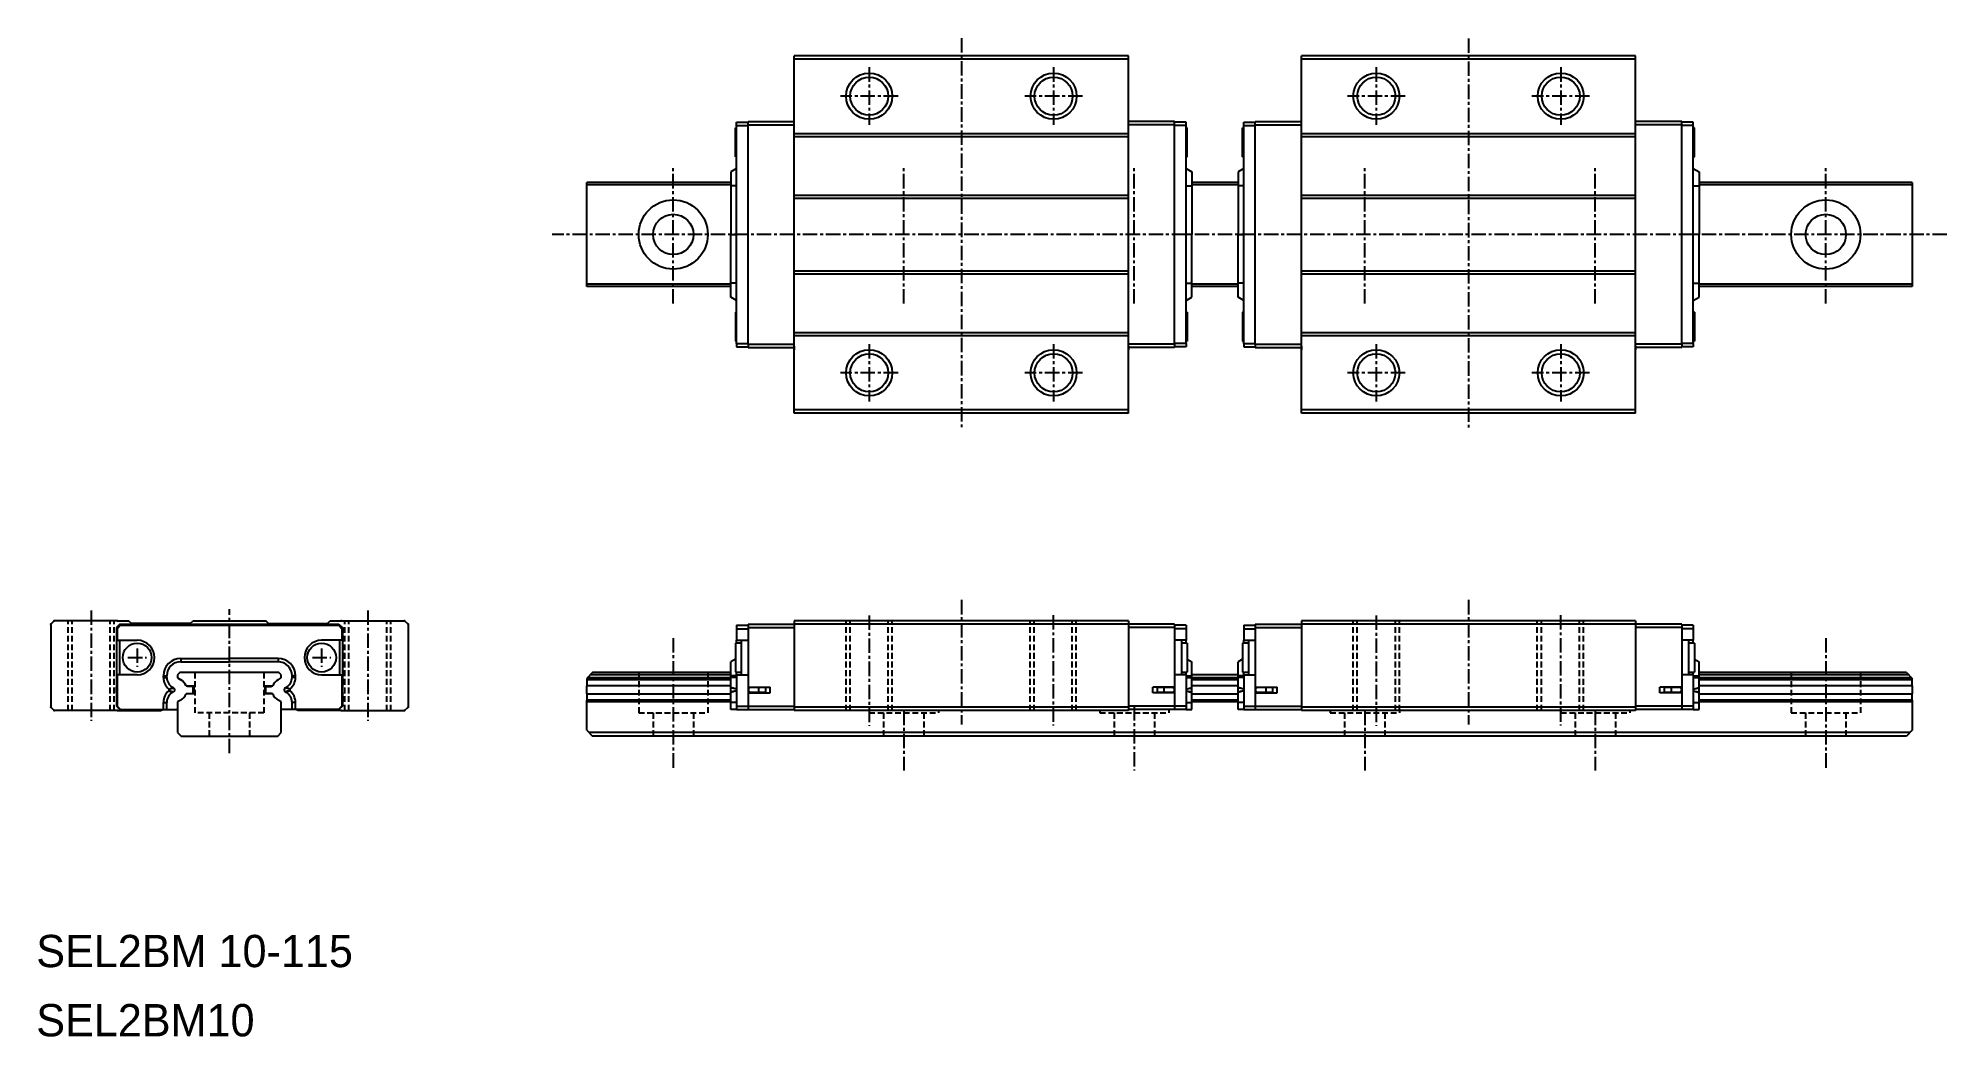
# Model space of a CAD drawing. Extents: x -8 to 158, y 1 to 88.
import ezdxf

# ---------------------------------------------------------------- set-up
doc = ezdxf.new("R2010")
doc.units = 0
doc.linetypes.add('CENTER', pattern=[2, 1.25, -0.25, 0.25, -0.25])
doc.linetypes.add('DASHED', pattern=[0.75, 0.5, -0.25])
doc.layers.get('0').update_dxf_attribs({"linetype": 'CONTINUOUS'})
doc.layers.add('CENTER', color=1, linetype='CENTER')

msp = doc.modelspace()

# ---------------------------------------------------------------- linework, layer by layer
at = {"color": 7, "linetype": 'CONTINUOUS'}
for p, q in [((58, 55.5), (58, 86.5)), ((87, 86.5), (58, 86.5)), ((87, 86.2), (58, 86.2)), ((87, 55.5), (87, 86.5)), ((102, 55.5), (102, 86.5)), ((131, 86.5), (102, 86.5)), ((131, 86.2), (102, 86.2)), ((131, 55.5), (131, 86.5)), ((52.9, 77.75), (52.9, 80.25)), ((53, 80.25), (52.9, 80.25)), ((53, 80.75), (54, 80.75)), ((53, 80.45), (53, 80.75)), ((53, 61.55), (53, 80.45)), ((53, 80.45), (54, 80.45)), ((54, 80.8), (58, 80.8)), ((54, 80.5), (54, 80.8)), ((54, 80.5), (58, 80.5)), ((54, 61.5), (54, 80.5)), ((58, 80.7), (58, 81)), ((58, 79.75), (87, 79.75)), ((58, 79.5), (87, 79.5)), ((87, 80.7), (87, 81)), ((91, 80.8), (87, 80.8)), ((91, 80.5), (87, 80.5)), ((91, 80.5), (91, 80.8)), ((92, 80.75), (91, 80.75)), ((91, 61.5), (91, 80.5)), ((92, 80.45), (91, 80.45)), ((92, 80.45), (92, 80.75)), ((92, 61.55), (92, 80.45)), ((92.1, 80.25), (92, 80.25)), ((92.1, 77.75), (92.1, 80.25)), ((96.9, 77.75), (96.9, 80.25)), ((97, 80.25), (96.9, 80.25)), ((97, 80.75), (98, 80.75)), ((97, 80.45), (97, 80.75)), ((97, 61.55), (97, 80.45)), ((97, 80.45), (98, 80.45)), ((98, 80.8), (102, 80.8)), ((98, 80.5), (98, 80.8)), ((98, 61.5), (98, 80.5)), ((98, 80.5), (102, 80.5)), ((102, 80.7), (102, 81)), ((102, 79.75), (131, 79.75)), ((102, 79.5), (131, 79.5)), ((131, 80.7), (131, 81)), ((135, 80.8), (131, 80.8)), ((135, 80.5), (131, 80.5)), ((135, 80.5), (135, 80.8)), ((136, 80.75), (135, 80.75)), ((135, 61.5), (135, 80.5)), ((136, 80.45), (135, 80.45)), ((136, 80.45), (136, 80.75)), ((136, 61.55), (136, 80.45)), ((136.1, 80.25), (136, 80.25)), ((136.1, 77.75), (136.1, 80.25)), ((53, 76.73), (52.5, 76.43)), ((52.5, 76.43), (52.5, 75.23)), ((52.9, 77.75), (53, 77.75)), ((92, 77.75), (92.1, 77.75)), ((92, 76.73), (92.5, 76.43)), ((92.5, 76.43), (92.5, 75.23)), ((97, 76.73), (96.5, 76.43)), ((96.5, 76.43), (96.5, 75.23)), ((96.9, 77.75), (97, 77.75)), ((136, 77.75), (136.1, 77.75)), ((136, 76.73), (136.5, 76.43)), ((136.5, 76.43), (136.5, 75.23)), ((40, 75.3), (40, 75.5)), ((52.5, 75.5), (40, 75.5)), ((40, 66.7), (40, 75.3)), ((52.5, 75.3), (40, 75.3)), ((52.5, 75.23), (52.5, 71)), ((53, 75.23), (52.5, 75.23)), ((92, 75.23), (92.5, 75.23)), ((96.5, 75.5), (92.5, 75.5)), ((96.5, 75.3), (92.5, 75.3)), ((92.5, 75.23), (92.5, 71)), ((96.5, 75.23), (96.5, 71)), ((97, 75.23), (96.5, 75.23)), ((136, 75.23), (136.5, 75.23)), ((155, 75.5), (136.5, 75.5)), ((155, 75.3), (136.5, 75.3)), ((136.5, 75.23), (136.5, 71)), ((155, 75.5), (155, 75.3)), ((155, 75.3), (155, 66.7)), ((58, 74.4), (87, 74.4)), ((58, 74.15), (87, 74.15)), ((102, 74.4), (131, 74.4)), ((102, 74.15), (131, 74.15)), ((52.5, 66.77), (52.5, 71)), ((52.5, 71), (53, 71)), ((92.5, 71), (92, 71)), ((92.5, 66.77), (92.5, 71)), ((96.5, 66.77), (96.5, 71)), ((96.5, 71), (97, 71)), ((136.5, 71), (136, 71)), ((136.5, 66.77), (136.5, 71)), ((40, 66.5), (40, 66.7)), ((52.5, 66.7), (40, 66.7)), ((52.5, 66.5), (40, 66.5)), ((52.5, 65.57), (52.5, 66.77)), ((53, 66.77), (52.5, 66.77)), ((58, 67.85), (87, 67.85)), ((58, 67.6), (87, 67.6)), ((92, 66.77), (92.5, 66.77)), ((92.5, 65.57), (92.5, 66.77)), ((96.5, 66.7), (92.5, 66.7)), ((96.5, 66.5), (92.5, 66.5)), ((97, 66.77), (96.5, 66.77)), ((96.5, 65.57), (96.5, 66.77)), ((102, 67.85), (131, 67.85)), ((102, 67.6), (131, 67.6)), ((136, 66.77), (136.5, 66.77)), ((136.5, 65.57), (136.5, 66.77)), ((155, 66.7), (136.5, 66.7)), ((155, 66.5), (136.5, 66.5)), ((155, 66.7), (155, 66.5)), ((53, 65.27), (52.5, 65.57)), ((92, 65.27), (92.5, 65.57)), ((97, 65.27), (96.5, 65.57)), ((136, 65.27), (136.5, 65.57)), ((53, 64.25), (52.9, 64.25)), ((52.9, 64.25), (52.9, 61.75)), ((92.1, 64.25), (92, 64.25)), ((92.1, 64.25), (92.1, 61.75)), ((96.9, 64.25), (96.9, 61.75)), ((97, 64.25), (96.9, 64.25)), ((136.1, 64.25), (136, 64.25)), ((136.1, 64.25), (136.1, 61.75)), ((52.9, 61.75), (53, 61.75)), ((53, 61.55), (54, 61.55)), ((53, 61.55), (53, 61.25)), ((54, 61.5), (58, 61.5)), ((54, 61.5), (54, 61.2)), ((58, 62.5), (87, 62.5)), ((58, 62.25), (87, 62.25)), ((58, 61.3), (58, 61)), ((91, 61.5), (87, 61.5)), ((87, 61.3), (87, 61)), ((92, 61.55), (91, 61.55)), ((91, 61.5), (91, 61.2)), ((92, 61.75), (92.1, 61.75)), ((92, 61.55), (92, 61.25)), ((96.9, 61.75), (97, 61.75)), ((97, 61.55), (98, 61.55)), ((97, 61.55), (97, 61.25)), ((98, 61.5), (102, 61.5)), ((98, 61.5), (98, 61.2)), ((102, 62.5), (131, 62.5)), ((102, 62.25), (131, 62.25)), ((102, 61.3), (102, 61)), ((135, 61.5), (131, 61.5)), ((131, 61.3), (131, 61)), ((136, 61.55), (135, 61.55)), ((135, 61.5), (135, 61.2)), ((136, 61.75), (136.1, 61.75)), ((136, 61.55), (136, 61.25)), ((53, 61.25), (54, 61.25)), ((54, 61.2), (58, 61.2)), ((91, 61.2), (87, 61.2)), ((92, 61.25), (91, 61.25)), ((97, 61.25), (98, 61.25)), ((98, 61.2), (102, 61.2)), ((135, 61.2), (131, 61.2)), ((136, 61.25), (135, 61.25)), ((87, 55.8), (58, 55.8)), ((87, 55.5), (58, 55.5)), ((131, 55.8), (102, 55.8)), ((131, 55.5), (102, 55.5)), ((-6.51, 37.2), (-6.21, 37.5)), ((-6.51, 37.2), (-6.51, 30)), ((-0.71, 37.5), (-6.21, 37.5)), ((-0.51, 37.2), (-0.81, 36.9)), ((-0.81, 36.9), (-0.81, 31.75)), ((-0.46, 37.1), (-0.76, 36.8)), ((-0.76, 36.8), (-0.76, 35.8)), ((-0.71, 37.5), (0.24, 37.5)), ((-0.51, 37.2), (18.49, 37.2)), ((-0.46, 37.1), (18.44, 37.1)), ((0.49, 37.25), (0.24, 37.5)), ((5.59, 37.25), (0.49, 37.25)), ((5.59, 37.25), (5.84, 37.5)), ((5.84, 37.5), (12.14, 37.5)), ((12.39, 37.25), (12.14, 37.5)), ((12.39, 37.25), (17.49, 37.25)), ((17.49, 37.25), (17.74, 37.5)), ((17.74, 37.5), (18.69, 37.5)), ((18.44, 37.1), (18.74, 36.8)), ((18.49, 37.2), (18.79, 36.9)), ((18.69, 37.5), (24.19, 37.5)), ((18.74, 36.8), (18.74, 35.8)), ((18.79, 36.9), (18.79, 31.75)), ((24.49, 37.2), (24.19, 37.5)), ((24.49, 37.2), (24.49, 30)), ((53, 37.1), (54, 37.1)), ((53, 37.1), (53, 36.8)), ((53, 36.8), (54, 36.8)), ((53, 36.8), (53, 35.8)), ((54, 37.2), (58, 37.2)), ((54, 37.2), (54, 36.9)), ((54, 36.9), (58, 36.9)), ((54, 36.9), (54, 31.75)), ((87, 37.5), (58, 37.5)), ((58, 37.5), (58, 37.2)), ((87, 37.2), (58, 37.2)), ((58, 37.2), (58, 30)), ((87, 37.5), (87, 37.2)), ((91, 37.2), (87, 37.2)), ((87, 37.2), (87, 30)), ((91, 36.9), (87, 36.9)), ((91, 37.2), (91, 36.9)), ((92, 37.1), (91, 37.1)), ((91, 36.9), (91, 31.75)), ((92, 36.8), (91, 36.8)), ((92, 37.1), (92, 36.8)), ((92, 36.8), (92, 35.8)), ((97, 37.1), (98, 37.1)), ((97, 37.1), (97, 36.8)), ((97, 36.8), (98, 36.8)), ((97, 36.8), (97, 35.8)), ((98, 37.2), (102, 37.2)), ((98, 37.2), (98, 36.9)), ((98, 36.9), (98, 31.75)), ((98, 36.9), (102, 36.9)), ((131, 37.5), (102, 37.5)), ((102, 37.5), (102, 37.2)), ((131, 37.2), (102, 37.2)), ((102, 37.2), (102, 30)), ((131, 37.5), (131, 37.2)), ((131, 37.2), (131, 30)), ((135, 37.2), (131, 37.2)), ((135, 36.9), (131, 36.9)), ((135, 37.2), (135, 36.9)), ((136, 37.1), (135, 37.1)), ((135, 36.9), (135, 31.75)), ((136, 36.8), (135, 36.8)), ((136, 37.1), (136, 36.8)), ((136, 36.8), (136, 35.8)), ((-0.76, 35.8), (0.99, 35.8)), ((-0.56, 35.8), (-0.56, 32.8)), ((18.74, 35.8), (16.99, 35.8)), ((18.54, 35.8), (18.54, 32.8)), ((52.9, 35.55), (52.9, 33.05)), ((53.4, 35.55), (52.9, 35.55)), ((53, 35.8), (54, 35.8)), ((53, 35.55), (53, 35.8)), ((53.4, 35.8), (53.4, 32.8)), ((92, 35.8), (91, 35.8)), ((91.6, 35.8), (91.6, 32.8)), ((92.1, 35.55), (91.6, 35.55)), ((92, 35.55), (92, 35.8)), ((92.1, 35.55), (92.1, 33.05)), ((96.9, 35.55), (96.9, 33.05)), ((97.4, 35.55), (96.9, 35.55)), ((97, 35.8), (98, 35.8)), ((97, 35.55), (97, 35.8)), ((97.4, 35.8), (97.4, 32.8)), ((136, 35.8), (135, 35.8)), ((135.6, 35.8), (135.6, 32.8)), ((136.1, 35.55), (135.6, 35.55)), ((136, 35.55), (136, 35.8)), ((136.1, 35.55), (136.1, 33.05)), ((4.76, 34.23), (8.99, 34.23)), ((4.76, 34.23), (4.76, 33.93)), ((4.76, 33.93), (8.99, 33.93)), ((13.22, 34.23), (8.99, 34.23)), ((8.99, 33.93), (8.99, 34.23)), ((13.22, 33.93), (8.99, 33.93)), ((13.22, 34.23), (13.22, 33.93)), ((52.9, 34.17), (52.5, 33.93)), ((52.5, 32.73), (52.5, 33.93)), ((92.1, 34.17), (92.5, 33.93)), ((92.5, 32.73), (92.5, 33.93)), ((96.9, 34.17), (96.5, 33.93)), ((96.5, 32.73), (96.5, 33.93)), ((136.1, 34.17), (136.5, 33.93)), ((136.5, 32.73), (136.5, 33.93)), ((-0.81, 31.25), (-0.81, 31.75)), ((-0.76, 31.75), (-0.81, 31.75)), ((-0.76, 32.8), (-0.76, 30.1)), ((0.99, 32.8), (-0.76, 32.8)), ((3.26, 32.58), (3.26, 32.73)), ((3.26, 32.73), (3.56, 32.73)), ((3.26, 32.58), (3.56, 32.58)), ((3.56, 32.58), (3.56, 32.73)), ((3.75, 31.57), (4.06, 31.72)), ((3.75, 31.56), (4.14, 31.67)), ((4.14, 31.67), (4.06, 31.72)), ((4.69, 33), (4.49, 32.8)), ((4.49, 32.8), (4.49, 32.54)), ((4.49, 32.54), (4.77, 32.38)), ((13.29, 33), (4.69, 33)), ((5.24, 31.85), (5.89, 31.85)), ((5.84, 31.8), (5.33, 31.8)), ((5.84, 31.2), (5.84, 31.8)), ((5.89, 31.85), (5.89, 31.15)), ((12.09, 31.15), (12.09, 31.85)), ((12.09, 31.85), (12.75, 31.85)), ((12.14, 31.2), (12.14, 31.8)), ((12.14, 31.8), (12.65, 31.8)), ((13.21, 32.38), (13.49, 32.54)), ((13.49, 32.8), (13.29, 33)), ((13.49, 32.54), (13.49, 32.8)), ((13.84, 31.67), (13.92, 31.72)), ((14.23, 31.56), (13.84, 31.67)), ((14.23, 31.57), (13.92, 31.72)), ((14.42, 32.58), (14.42, 32.73)), ((14.72, 32.73), (14.42, 32.73)), ((14.72, 32.58), (14.42, 32.58)), ((14.72, 32.58), (14.72, 32.73)), ((16.99, 32.8), (18.74, 32.8)), ((18.74, 32.8), (18.74, 30.1)), ((18.74, 31.75), (18.79, 31.75)), ((18.79, 31.25), (18.79, 31.75)), ((40.5, 33), (40, 32.5)), ((40, 32.5), (40, 31.85)), ((52.5, 32.38), (40, 32.38)), ((40, 31.15), (40, 31.85)), ((52.5, 31.85), (40, 31.85)), ((52.5, 32.54), (40.04, 32.54)), ((52.5, 32.8), (40.3, 32.8)), ((52.5, 33), (40.5, 33)), ((53, 32.73), (52.5, 32.73)), ((52.5, 32.58), (52.5, 32.73)), ((52.5, 31.72), (52.5, 32.58)), ((53, 32.58), (52.5, 32.58)), ((53, 31.57), (52.5, 31.72)), ((52.5, 31.67), (52.5, 31.72)), ((52.5, 31.33), (52.5, 31.67)), ((53, 31.57), (52.5, 31.67)), ((52.9, 33.05), (53.4, 33.05)), ((53, 32.8), (53, 33.05)), ((53, 32.8), (53, 30.1)), ((53, 32.8), (54, 32.8)), ((54, 31.75), (54, 31.25)), ((54, 31.75), (55.9, 31.75)), ((54.9, 31.7), (54.2, 31.7)), ((54.5, 31.7), (54.5, 31.75)), ((54.83, 31.7), (54.83, 31.75)), ((55.5, 31.7), (54.9, 31.7)), ((54.9, 31.7), (54.9, 31.3)), ((55.5, 31.7), (55.5, 31.3)), ((55.9, 31.25), (55.9, 31.75)), ((91, 31.75), (89.1, 31.75)), ((89.1, 31.25), (89.1, 31.75)), ((90.1, 31.7), (89.5, 31.7)), ((89.5, 31.3), (89.5, 31.7)), ((90.8, 31.7), (90.1, 31.7)), ((90.1, 31.3), (90.1, 31.7)), ((90.17, 31.7), (90.17, 31.75)), ((90.5, 31.7), (90.5, 31.75)), ((92, 32.8), (91, 32.8)), ((91, 31.75), (91, 31.25)), ((91.6, 33.05), (92.1, 33.05)), ((92, 32.8), (92, 33.05)), ((92, 32.8), (92, 30.1)), ((92, 32.73), (92.5, 32.73)), ((92, 32.58), (92.5, 32.58)), ((92, 31.57), (92.5, 31.72)), ((92, 31.57), (92.5, 31.67)), ((96.5, 32.8), (92.5, 32.8)), ((92.5, 32.58), (92.5, 32.73)), ((92.5, 31.72), (92.5, 32.58)), ((96.5, 32.54), (92.5, 32.54)), ((96.5, 32.38), (92.5, 32.38)), ((96.5, 31.85), (92.5, 31.85)), ((92.5, 31.67), (92.5, 31.72)), ((92.5, 31.33), (92.5, 31.67)), ((97, 32.73), (96.5, 32.73)), ((96.5, 32.58), (96.5, 32.73)), ((97, 32.58), (96.5, 32.58)), ((96.5, 31.72), (96.5, 32.58)), ((97, 31.57), (96.5, 31.72)), ((96.5, 31.67), (96.5, 31.72)), ((97, 31.57), (96.5, 31.67)), ((96.5, 31.33), (96.5, 31.67)), ((96.9, 33.05), (97.4, 33.05)), ((97, 32.8), (97, 33.05)), ((97, 32.8), (97, 30.1)), ((97, 32.8), (98, 32.8)), ((98, 31.75), (99.9, 31.75)), ((98, 31.75), (98, 31.25)), ((98.9, 31.7), (98.2, 31.7)), ((98.5, 31.7), (98.5, 31.75)), ((98.83, 31.7), (98.83, 31.75)), ((99.5, 31.7), (98.9, 31.7)), ((98.9, 31.7), (98.9, 31.3)), ((99.5, 31.7), (99.5, 31.3)), ((99.9, 31.25), (99.9, 31.75)), ((135, 31.75), (133.1, 31.75)), ((133.1, 31.25), (133.1, 31.75)), ((134.1, 31.7), (133.5, 31.7)), ((133.5, 31.3), (133.5, 31.7)), ((134.1, 31.3), (134.1, 31.7)), ((134.8, 31.7), (134.1, 31.7)), ((134.17, 31.7), (134.17, 31.75)), ((134.5, 31.7), (134.5, 31.75)), ((136, 32.8), (135, 32.8)), ((135, 31.75), (135, 31.25)), ((135.6, 33.05), (136.1, 33.05)), ((136, 32.8), (136, 33.05)), ((136, 32.8), (136, 30.1)), ((136, 32.73), (136.5, 32.73)), ((136, 32.58), (136.5, 32.58)), ((136, 31.57), (136.5, 31.72)), ((136, 31.57), (136.5, 31.67)), ((154.5, 33), (136.5, 33)), ((154.7, 32.8), (136.5, 32.8)), ((136.5, 32.58), (136.5, 32.73)), ((136.5, 31.72), (136.5, 32.58)), ((154.96, 32.54), (136.5, 32.54)), ((155, 32.38), (136.5, 32.38)), ((155, 31.85), (136.5, 31.85)), ((136.5, 31.67), (136.5, 31.72)), ((136.5, 31.33), (136.5, 31.67)), ((154.5, 33), (155, 32.5)), ((155, 31.85), (155, 32.5)), ((155, 31.85), (155, 31.15)), ((-6.21, 29.7), (-6.51, 30)), ((-0.81, 31.25), (-0.81, 30.1)), ((-0.76, 31.25), (-0.81, 31.25)), ((-0.81, 30.1), (-0.51, 29.8)), ((-0.76, 30.1), (-0.46, 29.8)), ((3.26, 30.42), (3.56, 30.42)), ((3.26, 29.8), (3.26, 30.42)), ((3.56, 29.8), (3.56, 30.42)), ((3.75, 31.44), (4.14, 31.33)), ((3.75, 31.43), (4.06, 31.28)), ((4.06, 31.28), (4.14, 31.33)), ((4.77, 30.62), (4.49, 30.46)), ((4.49, 30.46), (4.49, 27.8)), ((5.89, 31.15), (5.24, 31.15)), ((5.33, 31.2), (5.84, 31.2)), ((12.75, 31.15), (12.09, 31.15)), ((12.65, 31.2), (12.14, 31.2)), ((13.49, 30.46), (13.21, 30.62)), ((13.49, 27.8), (13.49, 30.46)), ((14.23, 31.44), (13.84, 31.33)), ((13.92, 31.28), (13.84, 31.33)), ((14.23, 31.43), (13.92, 31.28)), ((14.72, 30.42), (14.42, 30.42)), ((14.42, 29.8), (14.42, 30.42)), ((14.72, 29.8), (14.72, 30.42)), ((18.74, 30.1), (18.44, 29.8)), ((18.79, 30.1), (18.49, 29.8)), ((18.74, 31.25), (18.79, 31.25)), ((18.79, 31.25), (18.79, 30.1)), ((24.19, 29.7), (24.49, 30)), ((40, 31.15), (52.5, 31.15)), ((40, 31.15), (40, 30.62)), ((40, 30.46), (40, 30.62)), ((52.5, 30.62), (40, 30.62)), ((40, 28), (40, 30.46)), ((52.5, 30.46), (40, 30.46)), ((53, 31.43), (52.5, 31.28)), ((53, 31.43), (52.5, 31.33)), ((52.5, 31.28), (52.5, 31.33)), ((52.5, 30.42), (52.5, 31.28)), ((53, 30.42), (52.5, 30.42)), ((52.5, 29.8), (52.5, 30.42)), ((53, 30.1), (54, 30.1)), ((53, 30.1), (53, 29.8)), ((54, 31.25), (54, 30.1)), ((54, 31.25), (55.9, 31.25)), ((54, 30.1), (58, 30.1)), ((54, 30.1), (54, 29.8)), ((54.2, 31.3), (54.9, 31.3)), ((54.5, 31.25), (54.5, 31.3)), ((54.83, 31.25), (54.83, 31.3)), ((54.9, 31.3), (55.5, 31.3)), ((87, 30), (58, 30)), ((58, 30), (58, 29.7)), ((91, 30.1), (87, 30.1)), ((87, 30), (87, 29.7)), ((91, 31.25), (89.1, 31.25)), ((89.5, 31.3), (90.1, 31.3)), ((90.1, 31.3), (90.8, 31.3)), ((90.17, 31.25), (90.17, 31.3)), ((90.5, 31.25), (90.5, 31.3)), ((91, 31.25), (91, 30.1)), ((91, 30.1), (91, 29.8)), ((92, 30.1), (91, 30.1)), ((92, 31.43), (92.5, 31.28)), ((92, 31.43), (92.5, 31.33)), ((92, 30.42), (92.5, 30.42)), ((92, 30.1), (92, 29.8)), ((92.5, 31.28), (92.5, 31.33)), ((92.5, 30.42), (92.5, 31.28)), ((92.5, 31.15), (96.5, 31.15)), ((96.5, 30.62), (92.5, 30.62)), ((96.5, 30.46), (92.5, 30.46)), ((92.5, 29.8), (92.5, 30.42)), ((97, 31.43), (96.5, 31.28)), ((97, 31.43), (96.5, 31.33)), ((96.5, 31.28), (96.5, 31.33)), ((96.5, 30.42), (96.5, 31.28)), ((97, 30.42), (96.5, 30.42)), ((96.5, 29.8), (96.5, 30.42)), ((97, 30.1), (98, 30.1)), ((97, 30.1), (97, 29.8)), ((98, 31.25), (99.9, 31.25)), ((98, 31.25), (98, 30.1)), ((98, 30.1), (102, 30.1)), ((98, 30.1), (98, 29.8)), ((98.2, 31.3), (98.9, 31.3)), ((98.5, 31.25), (98.5, 31.3)), ((98.83, 31.25), (98.83, 31.3)), ((98.9, 31.3), (99.5, 31.3)), ((131, 30), (102, 30)), ((102, 30), (102, 29.7)), ((135, 30.1), (131, 30.1)), ((131, 30), (131, 29.7)), ((135, 31.25), (133.1, 31.25)), ((133.5, 31.3), (134.1, 31.3)), ((134.1, 31.3), (134.8, 31.3)), ((134.17, 31.25), (134.17, 31.3)), ((134.5, 31.25), (134.5, 31.3)), ((135, 31.25), (135, 30.1)), ((135, 30.1), (135, 29.8)), ((136, 30.1), (135, 30.1)), ((136, 31.43), (136.5, 31.28)), ((136, 31.43), (136.5, 31.33)), ((136, 30.42), (136.5, 30.42)), ((136, 30.1), (136, 29.8)), ((136.5, 31.28), (136.5, 31.33)), ((136.5, 30.42), (136.5, 31.28)), ((136.5, 31.15), (155, 31.15)), ((155, 30.62), (136.5, 30.62)), ((155, 30.46), (136.5, 30.46)), ((136.5, 29.8), (136.5, 30.42)), ((155, 30.62), (155, 31.15)), ((155, 30.62), (155, 30.46)), ((155, 30.46), (155, 28)), ((-0.71, 29.7), (-6.21, 29.7)), ((-0.71, 29.7), (3.02, 29.7)), ((-0.51, 29.8), (-0.46, 29.8)), ((-0.46, 29.8), (3.26, 29.8)), ((3.02, 29.7), (3.23, 29.8)), ((3.26, 29.8), (3.56, 29.8)), ((3.56, 29.8), (4.49, 29.8)), ((14.42, 29.8), (13.49, 29.8)), ((14.72, 29.8), (14.42, 29.8)), ((18.44, 29.8), (14.72, 29.8)), ((14.96, 29.7), (14.75, 29.8)), ((18.69, 29.7), (14.96, 29.7)), ((18.49, 29.8), (18.44, 29.8)), ((18.69, 29.7), (24.19, 29.7)), ((53, 29.8), (52.5, 29.8)), ((53, 29.8), (54, 29.8)), ((54, 29.8), (58, 29.8)), ((87, 29.7), (58, 29.7)), ((91, 29.8), (87, 29.8)), ((92, 29.8), (91, 29.8)), ((92, 29.8), (92.5, 29.8)), ((97, 29.8), (96.5, 29.8)), ((97, 29.8), (98, 29.8)), ((98, 29.8), (102, 29.8)), ((131, 29.7), (102, 29.7)), ((135, 29.8), (131, 29.8)), ((136, 29.8), (135, 29.8)), ((136, 29.8), (136.5, 29.8)), ((4.49, 27.8), (4.79, 27.5)), ((4.79, 27.5), (13.19, 27.5)), ((13.19, 27.5), (13.49, 27.8)), ((40, 28), (40.5, 27.5)), ((154.8, 27.8), (40.2, 27.8)), ((154.5, 27.5), (40.5, 27.5)), ((155, 28), (154.5, 27.5))]:
    msp.add_line(p, q, dxfattribs=at)
at = {"color": 3, "linetype": 'DASHED'}
for p, q in [((-5.01, 29.7), (-5.01, 37.5)), ((-4.66, 29.7), (-4.66, 37.5)), ((-1.36, 29.7), (-1.36, 37.5)), ((-1.01, 29.7), (-1.01, 37.5)), ((18.99, 29.7), (18.99, 37.5)), ((19.34, 29.7), (19.34, 37.5)), ((22.64, 29.7), (22.64, 37.5)), ((22.99, 29.7), (22.99, 37.5)), ((62.5, 29.7), (62.5, 37.5)), ((62.85, 29.7), (62.85, 37.5)), ((66.15, 29.7), (66.15, 37.5)), ((66.5, 29.7), (66.5, 37.5)), ((78.47, 29.7), (78.47, 37.5)), ((78.82, 29.7), (78.82, 37.5)), ((82.12, 29.7), (82.12, 37.5)), ((82.47, 29.7), (82.47, 37.5)), ((106.5, 29.7), (106.5, 37.5)), ((106.85, 29.7), (106.85, 37.5)), ((110.15, 29.7), (110.15, 37.5)), ((110.5, 29.7), (110.5, 37.5)), ((122.47, 29.7), (122.47, 37.5)), ((122.82, 29.7), (122.82, 37.5)), ((126.12, 29.7), (126.12, 37.5)), ((126.47, 29.7), (126.47, 37.5)), ((5.99, 33), (5.99, 29.5)), ((11.99, 33), (11.99, 29.5)), ((44.5, 33), (44.5, 29.5)), ((50.5, 33), (50.5, 29.5)), ((144.5, 33), (144.5, 29.5)), ((150.5, 33), (150.5, 29.5)), ((11.99, 29.5), (5.99, 29.5)), ((7.24, 29.5), (7.24, 27.5)), ((10.74, 29.5), (10.74, 27.5)), ((44.5, 29.5), (50.5, 29.5)), ((45.75, 29.5), (45.75, 27.5)), ((49.25, 29.5), (49.25, 27.5)), ((64.5, 29.7), (64.5, 29.5)), ((64.5, 29.7), (64.5, 29.5)), ((64.5, 29.5), (70.5, 29.5)), ((65.75, 29.5), (65.75, 27.5)), ((69.25, 29.5), (69.25, 27.5)), ((70.5, 29.7), (70.5, 29.5)), ((84.5, 29.7), (84.5, 29.5)), ((84.5, 29.7), (84.5, 29.5)), ((84.5, 29.5), (90.5, 29.5)), ((85.75, 29.5), (85.75, 27.5)), ((89.25, 29.5), (89.25, 27.5)), ((90.5, 29.7), (90.5, 29.5)), ((104.5, 29.7), (104.5, 29.5)), ((104.5, 29.7), (104.5, 29.5)), ((104.5, 29.5), (110.5, 29.5)), ((105.75, 29.5), (105.75, 27.5)), ((109.25, 29.5), (109.25, 27.5)), ((110.5, 29.7), (110.5, 29.5)), ((124.5, 29.7), (124.5, 29.5)), ((124.5, 29.7), (124.5, 29.5)), ((124.5, 29.5), (130.5, 29.5)), ((125.75, 29.5), (125.75, 27.5)), ((129.25, 29.5), (129.25, 27.5)), ((130.5, 29.7), (130.5, 29.5)), ((144.5, 29.5), (150.5, 29.5)), ((145.75, 29.5), (145.75, 27.5)), ((149.25, 29.5), (149.25, 27.5))]:
    msp.add_line(p, q, dxfattribs=at)
at = {"color": 3, "linetype": 'CONTINUOUS'}
for centre in [(64.5, 83), (80.5, 83), (108.5, 83), (124.5, 83), (64.5, 59), (80.5, 59), (108.5, 59), (124.5, 59)]:
    msp.add_circle(centre, 2, dxfattribs=at)
at = {"color": 7, "linetype": 'CONTINUOUS'}
for centre, radius in [((64.5, 83), 1.65), ((80.5, 83), 1.65), ((108.5, 83), 1.65), ((124.5, 83), 1.65), ((47.5, 71), 3), ((147.5, 71), 3), ((47.5, 71), 1.75), ((147.5, 71), 1.75), ((64.5, 59), 1.65), ((80.5, 59), 1.65), ((108.5, 59), 1.65), ((124.5, 59), 1.65), ((0.99, 34.3), 1.25), ((16.99, 34.3), 1.25)]:
    msp.add_circle(centre, radius, dxfattribs=at)
for centre, radius, start, end in [((0.99, 34.3), 1.5, 270, 90), ((16.99, 34.3), 1.5, 90, 270), ((4.76, 32.73), 1.5, 90.0008, 179.9992), ((4.76, 32.73), 1.2, 90, 180), ((13.22, 32.73), 1.5, 0.0008, 89.9992), ((13.22, 32.73), 1.2, 0, 90), ((4.56, 32.58), 1.3, 180, 230.7296), ((4.56, 32.58), 1, 180, 240), ((3.68, 31.5), 0.1, 309.2704, 50.7296), ((4.04, 31.5), 0.2, 300, 60), ((4.22, 31.43), 1.1, 22.4464, 60), ((4.22, 31.43), 1.17, 18.4356, 21.0372), ((13.76, 31.43), 1.17, 158.9628, 161.5644), ((13.76, 31.43), 1.1, 120, 157.5536), ((13.94, 31.5), 0.2, 120, 240), ((13.42, 32.58), 1, 300, 0), ((14.31, 31.5), 0.1, 129.2704, 230.7296), ((13.42, 32.58), 1.3, 309.2704, 0), ((54.2, 31.5), 0.2, 90, 180), ((54.2, 31.5), 0.2, 180, 270), ((90.8, 31.5), 0.2, 0, 90), ((90.8, 31.5), 0.2, 270, 0), ((98.2, 31.5), 0.2, 90, 180), ((98.2, 31.5), 0.2, 180, 270), ((134.8, 31.5), 0.2, 0, 90), ((134.8, 31.5), 0.2, 270, 0), ((4.56, 30.42), 1.3, 129.2704, 180), ((4.56, 30.42), 1, 120, 180), ((4.22, 31.57), 1.1, 300, 337.5536), ((4.22, 31.57), 1.17, 338.9628, 341.5644), ((13.76, 31.57), 1.17, 198.4356, 201.0372), ((13.76, 31.57), 1.1, 202.4464, 240), ((13.42, 30.42), 1, 0, 60), ((13.42, 30.42), 1.3, 0, 50.7296)]:
    msp.add_arc(centre, radius, start, end, dxfattribs=at)
for p in [(-6.51, 37.2), (-6.21, 37.5), (-0.71, 37.5), (18.69, 37.5), (24.19, 37.5), (24.49, 37.2), (-6.51, 30), (24.49, 30), (-6.21, 29.7), (-0.71, 29.7), (18.69, 29.7), (24.19, 29.7)]:
    msp.add_point(p, dxfattribs=at)
at = {"layer": 'CENTER', "color": 1, "linetype": 'CENTER'}
for p, q in [((72.5, 88.03), (72.5, 54.03)), ((116.5, 88), (116.5, 54)), ((64.5, 85.5), (64.5, 80.5)), ((80.5, 85.5), (80.5, 80.5)), ((108.5, 85.5), (108.5, 80.5)), ((124.5, 85.5), (124.5, 80.5)), ((67, 83), (62, 83)), ((83, 83), (78, 83)), ((111, 83), (106, 83)), ((127, 83), (122, 83)), ((47.5, 65), (47.5, 77)), ((67.5, 65), (67.5, 77)), ((87.5, 65), (87.5, 77)), ((107.5, 65), (107.5, 77)), ((127.5, 65), (127.5, 77)), ((147.5, 65), (147.5, 77)), ((158, 71), (37, 71)), ((64.5, 61.5), (64.5, 56.5)), ((80.5, 61.5), (80.5, 56.5)), ((108.5, 61.5), (108.5, 56.5)), ((124.5, 61.5), (124.5, 56.5)), ((67, 59), (62, 59)), ((83, 59), (78, 59)), ((111, 59), (106, 59)), ((127, 59), (122, 59)), ((-3.01, 38.39), (-3.01, 28.82)), ((8.99, 26), (8.99, 38.5)), ((20.99, 38.39), (20.99, 28.82)), ((72.5, 39.3), (72.5, 28.5)), ((116.5, 39.3), (116.5, 28.5)), ((64.5, 37.95), (64.5, 28.37)), ((80.47, 37.99), (80.47, 28.41)), ((108.5, 37.95), (108.5, 28.37)), ((124.47, 37.99), (124.47, 28.41)), ((0.99, 35.1), (0.99, 33.5)), ((16.99, 35.1), (16.99, 33.5)), ((47.5, 36), (47.5, 24.5)), ((147.5, 36), (147.5, 24.5)), ((0.19, 34.3), (1.79, 34.3)), ((16.19, 34.3), (17.79, 34.3)), ((87.5, 30.1), (87.5, 24.5)), ((67.5, 29.7), (67.5, 24.5)), ((107.5, 29.7), (107.5, 24.5)), ((127.5, 29.7), (127.5, 24.5))]:
    msp.add_line(p, q, dxfattribs=at)

# ---------------------------------------------------------------- texts
at = {"color": 7, "linetype": 'CONTINUOUS'}
for s, p in [('SEL2BM 10-115', (-7.77, 7.45)), ('SEL2BM10', (-7.77, 1.45))]:
    msp.add_text(s, height=2.8, dxfattribs=at).set_placement(p)

doc.saveas('drawing.dxf')
